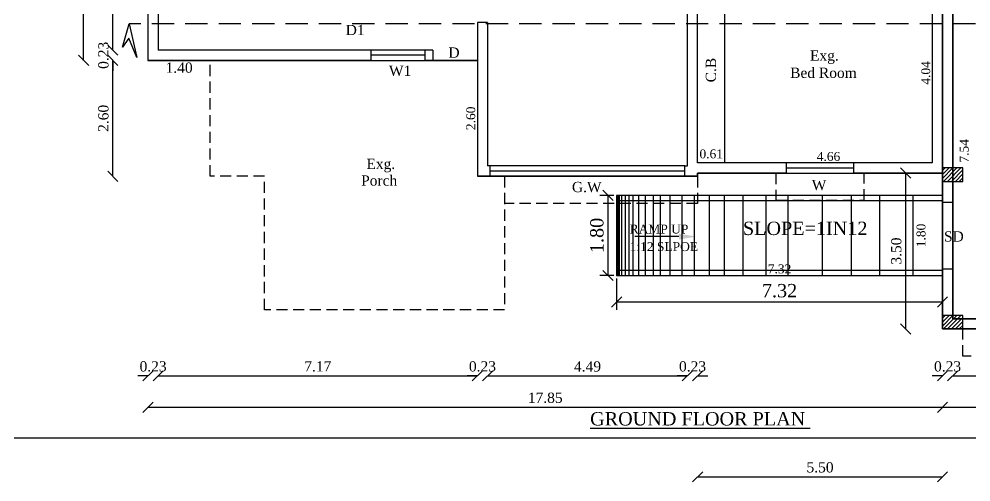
# Model space of a CAD drawing. Header units: metres. Extents: x 2 to 142, y 1 to 82.
# Drawn here: x 72.55 to 93.94, y 1.12 to 11.51 of the extents above; entities that cross this region are included whole.
import ezdxf
from ezdxf import colors
from ezdxf.entities.mleader import LeaderData, LeaderLine
from ezdxf.math import Vec2, Vec3

# ---------------------------------------------------------------- set-up
doc = ezdxf.new("R2010")
doc.units = ezdxf.units.M
doc.header["$MEASUREMENT"] = 0
for name, pattern in [('Dashed (½x)', [0.375, 0.25, -0.125]), ('DASHED2', [0.375, 0.25, -0.125]), ('HIDDENX2', [0.75, 0.5, -0.25])]:
    doc.linetypes.add(name, pattern=pattern)
for name, color, linetype, lineweight in [('BLK_1_DA_RAMP_1', 1, 'Continuous', 30), ('BLK_1_FLR_0_BLT_UP_AREA', 13, 'Continuous', 30), ('BLK_1_FLR_0_BLT_UP_AREA_EXISTING', 1, 'Continuous', 30), ('BLK_1_FLR_0_CARPET_AREA', 13, 'Continuous', 30), ('BLK_1_FLR_0_REGULAR_ROOM_1', 2, 'Continuous', 30)]:
    doc.layers.add(name, color=color, linetype=linetype, lineweight=lineweight)
doc.styles.get("Standard").update_dxf_attribs({"font": 'BOOKOS.TTF'})
doc.dimstyles.new('M', dxfattribs={"dimtxt": 0.3, "dimasz": 0.23, "dimexe": 0.18, "dimexo": 0.0625, "dimgap": 0.09, "dimtad": 1, "dimzin": 0, "dimdsep": 46, "dimtxsty": 'Standard', "dimblk": 'OBLIQUE', "dimcen": 0.09, "dimclrd": 256, "dimclre": 256, "dimclrt": 256, "dimadec": 0, "dimazin": 0, "dimtfac": 1, "dimtix": 1, "dimtofl": 0, "dimtmove": 0, "dimatfit": 3, "dimfxl": 0, "dimtolj": 1, "dimtzin": 0, "dimarcsym": 0})
doc.dimstyles.new('PLAN', dxfattribs={"dimtxt": 0.2, "dimasz": 0.08, "dimexe": 0.01, "dimexo": 0.2, "dimgap": 0.04, "dimtad": 1, "dimzin": 1, "dimdsep": 46, "dimtxsty": 'Standard', "dimcen": 2.5, "dimse1": 1, "dimse2": 1, "dimsd1": 1, "dimsd2": 1, "dimclrd": 256, "dimclrt": 256, "dimadec": 0, "dimazin": 0, "dimtfac": 1, "dimtix": 1, "dimtmove": 0, "dimatfit": 3, "dimfxl": 0, "dimlwd": 13, "dimarcsym": 0})
doc.dimstyles.get("Standard").update_dxf_attribs({"dimtxt": 0.23, "dimasz": 0.23, "dimexe": 0.18, "dimexo": 0.0625, "dimgap": 0.09, "dimtad": 1, "dimzin": 0, "dimdsep": 46, "dimtxsty": 'Standard', "dimblk": 'OBLIQUE', "dimcen": 0.09, "dimse1": 1, "dimse2": 1, "dimclrd": 256, "dimclre": 256, "dimclrt": 256, "dimadec": 0, "dimazin": 0, "dimtfac": 1, "dimtix": 1, "dimtofl": 0, "dimtmove": 0, "dimatfit": 3, "dimfxl": 0, "dimtolj": 1, "dimtzin": 0, "dimarcsym": 0})

# ---------------------------------------------------------------- blocks, each defined once
blk = doc.blocks.new('_Oblique')
at = {"color": 0, "linetype": 'ByBlock', "lineweight": -2}
blk.add_line((-0.5, -0.5), (0.5, 0.5), dxfattribs=at)
blk = doc.blocks.new('*D184')
at = {"lineweight": -2}
blk.add_line((92.472, 4.553), (92.472, 8.053), dxfattribs=at)
at = {"layer": 'Defpoints', "color": 0}
for p in [(92.472, 8.053), (93.297, 8.053), (93.297, 4.553)]:
    blk.add_point(p, dxfattribs=at)
at = {"lineweight": -2, "xscale": 0.23, "yscale": 0.23, "zscale": 0.23}
for p, rotation in [((92.472, 8.053), 90), ((92.472, 4.553), 270)]:
    blk.add_blockref('_Oblique', p, dxfattribs=dict(at, rotation=rotation))
at = {"insert": (92.261, 6.303), "char_height": 0.23, "attachment_point": 5, "rotation": 90}
blk.add_mtext('\\A1;3.50', dxfattribs=at)
blk = doc.blocks.new('*D217')
at = {"lineweight": -2}
for p, q in [((74.658, 10.813), (74.658, 11.043)), ((74.658, 10.583), (74.658, 10.353))]:
    blk.add_line(p, q, dxfattribs=at)
at = {"layer": 'Defpoints', "color": 0}
for p in [(74.658, 10.813), (75.677, 10.813), (75.677, 10.583)]:
    blk.add_point(p, dxfattribs=at)
at = {"lineweight": -2, "xscale": 0.23, "yscale": 0.23, "zscale": 0.23}
for p, rotation in [((74.658, 10.813), 270), ((74.658, 10.583), 90)]:
    blk.add_blockref('_Oblique', p, dxfattribs=dict(at, rotation=rotation))
at = {"insert": (74.447, 10.698), "char_height": 0.23, "attachment_point": 5, "rotation": 90}
blk.add_mtext('\\A1;0.23', dxfattribs=at)
blk = doc.blocks.new('*D218')
at = {"lineweight": -2}
blk.add_line((74.658, 10.813), (74.658, 16.033), dxfattribs=at)
at = {"layer": 'Defpoints', "color": 0}
for p in [(74.658, 16.033), (75.677, 16.033), (75.677, 10.813)]:
    blk.add_point(p, dxfattribs=at)
at = {"lineweight": -2, "xscale": 0.23, "yscale": 0.23, "zscale": 0.23}
for p, rotation in [((74.658, 16.033), 90), ((74.658, 10.813), 270)]:
    blk.add_blockref('_Oblique', p, dxfattribs=dict(at, rotation=rotation))
at = {"insert": (74.445, 13.423), "char_height": 0.23, "attachment_point": 5, "rotation": 90}
blk.add_mtext('\\A1;5.22', dxfattribs=at)
blk = doc.blocks.new('*D221')
at = {"lineweight": -2}
blk.add_line((74.001, 10.583), (74.001, 16.263), dxfattribs=at)
at = {"layer": 'Defpoints', "color": 0}
for p in [(74.001, 16.263), (75.447, 16.263), (81.672, 10.583)]:
    blk.add_point(p, dxfattribs=at)
at = {"lineweight": -2, "xscale": 0.23, "yscale": 0.23, "zscale": 0.23}
for p, rotation in [((74.001, 16.263), 90), ((74.001, 10.583), 270)]:
    blk.add_blockref('_Oblique', p, dxfattribs=dict(at, rotation=rotation))
at = {"insert": (73.79, 13.423), "char_height": 0.23, "attachment_point": 5, "rotation": 90}
blk.add_mtext('\\A1;5.68', dxfattribs=at)
blk = doc.blocks.new('*D224')
at = {"lineweight": -2}
blk.add_line((74.658, 7.983), (74.658, 10.583), dxfattribs=at)
at = {"layer": 'Defpoints', "color": 0}
for p in [(74.658, 10.583), (76.847, 10.583), (76.847, 7.983)]:
    blk.add_point(p, dxfattribs=at)
at = {"lineweight": -2, "xscale": 0.23, "yscale": 0.23, "zscale": 0.23}
for p, rotation in [((74.658, 10.583), 90), ((74.658, 7.983), 270)]:
    blk.add_blockref('_Oblique', p, dxfattribs=dict(at, rotation=rotation))
at = {"insert": (74.447, 9.283), "char_height": 0.23, "attachment_point": 5, "rotation": 90}
blk.add_mtext('\\A1;2.60', dxfattribs=at)
blk = doc.blocks.new('*D225')
at = {"lineweight": -2}
for p, q in [((75.447, 3.5), (75.217, 3.5)), ((75.677, 3.5), (75.907, 3.5))]:
    blk.add_line(p, q, dxfattribs=at)
at = {"layer": 'Defpoints', "color": 0}
for p in [(75.447, 10.813), (75.677, 10.813), (75.677, 3.5)]:
    blk.add_point(p, dxfattribs=at)
at = {"lineweight": -2, "xscale": 0.23, "yscale": 0.23, "zscale": 0.23}
blk.add_blockref('_Oblique', (75.447, 3.5), dxfattribs=at)
at = {"lineweight": -2, "xscale": 0.23, "yscale": 0.23, "zscale": 0.23, "rotation": 180}
blk.add_blockref('_Oblique', (75.677, 3.5), dxfattribs=at)
at = {"insert": (75.562, 3.711), "char_height": 0.23, "attachment_point": 5}
blk.add_mtext('\\A1;0.23', dxfattribs=at)
blk = doc.blocks.new('*D226')
at = {"lineweight": -2}
blk.add_line((75.677, 3.5), (82.847, 3.5), dxfattribs=at)
at = {"layer": 'Defpoints', "color": 0}
for p in [(75.677, 10.813), (82.847, 7.983), (82.847, 3.5)]:
    blk.add_point(p, dxfattribs=at)
at = {"lineweight": -2, "xscale": 0.23, "yscale": 0.23, "zscale": 0.23, "rotation": 180}
blk.add_blockref('_Oblique', (75.677, 3.5), dxfattribs=at)
at = {"lineweight": -2, "xscale": 0.23, "yscale": 0.23, "zscale": 0.23}
blk.add_blockref('_Oblique', (82.847, 3.5), dxfattribs=at)
at = {"insert": (79.262, 3.711), "char_height": 0.23, "attachment_point": 5}
blk.add_mtext('\\A1;7.17', dxfattribs=at)
blk = doc.blocks.new('*D227')
at = {"lineweight": -2}
for p, q in [((82.847, 3.5), (82.617, 3.5)), ((83.077, 3.5), (83.307, 3.5))]:
    blk.add_line(p, q, dxfattribs=at)
at = {"layer": 'Defpoints', "color": 0}
for p in [(83.077, 8.213), (82.847, 7.983), (83.077, 3.5)]:
    blk.add_point(p, dxfattribs=at)
at = {"lineweight": -2, "xscale": 0.23, "yscale": 0.23, "zscale": 0.23}
blk.add_blockref('_Oblique', (82.847, 3.5), dxfattribs=at)
at = {"lineweight": -2, "xscale": 0.23, "yscale": 0.23, "zscale": 0.23, "rotation": 180}
blk.add_blockref('_Oblique', (83.077, 3.5), dxfattribs=at)
at = {"insert": (82.962, 3.711), "char_height": 0.23, "attachment_point": 5}
blk.add_mtext('\\A1;0.23', dxfattribs=at)
blk = doc.blocks.new('*D228')
at = {"lineweight": -2}
blk.add_line((83.077, 3.5), (87.567, 3.5), dxfattribs=at)
at = {"layer": 'Defpoints', "color": 0}
for p in [(83.077, 8.213), (87.567, 8.213), (87.567, 3.5)]:
    blk.add_point(p, dxfattribs=at)
at = {"lineweight": -2, "xscale": 0.23, "yscale": 0.23, "zscale": 0.23, "rotation": 180}
blk.add_blockref('_Oblique', (83.077, 3.5), dxfattribs=at)
at = {"lineweight": -2, "xscale": 0.23, "yscale": 0.23, "zscale": 0.23}
blk.add_blockref('_Oblique', (87.567, 3.5), dxfattribs=at)
at = {"insert": (85.322, 3.709), "char_height": 0.23, "attachment_point": 5}
blk.add_mtext('\\A1;4.49', dxfattribs=at)
blk = doc.blocks.new('*D229')
at = {"lineweight": -2}
for p, q in [((87.567, 3.5), (87.337, 3.5)), ((87.797, 3.5), (88.027, 3.5))]:
    blk.add_line(p, q, dxfattribs=at)
at = {"layer": 'Defpoints', "color": 0}
for p in [(87.567, 8.213), (87.797, 8.283), (87.797, 3.5)]:
    blk.add_point(p, dxfattribs=at)
at = {"lineweight": -2, "xscale": 0.23, "yscale": 0.23, "zscale": 0.23}
blk.add_blockref('_Oblique', (87.567, 3.5), dxfattribs=at)
at = {"lineweight": -2, "xscale": 0.23, "yscale": 0.23, "zscale": 0.23, "rotation": 180}
blk.add_blockref('_Oblique', (87.797, 3.5), dxfattribs=at)
at = {"insert": (87.682, 3.711), "char_height": 0.23, "attachment_point": 5}
blk.add_mtext('\\A1;0.23', dxfattribs=at)
blk = doc.blocks.new('*D230')
at = {"lineweight": -2}
blk.add_line((87.797, 1.233), (93.297, 1.233), dxfattribs=at)
at = {"layer": 'Defpoints', "color": 0}
for p in [(87.797, 8.283), (93.297, 4.853), (93.297, 1.233)]:
    blk.add_point(p, dxfattribs=at)
at = {"lineweight": -2, "xscale": 0.23, "yscale": 0.23, "zscale": 0.23, "rotation": 180}
blk.add_blockref('_Oblique', (87.797, 1.233), dxfattribs=at)
at = {"lineweight": -2, "xscale": 0.23, "yscale": 0.23, "zscale": 0.23}
blk.add_blockref('_Oblique', (93.297, 1.233), dxfattribs=at)
at = {"insert": (90.547, 1.444), "char_height": 0.23, "attachment_point": 5}
blk.add_mtext('\\A1;5.50', dxfattribs=at)
blk = doc.blocks.new('*D231')
at = {"lineweight": -2}
for p, q in [((93.297, 3.5), (93.067, 3.5)), ((93.527, 3.5), (93.757, 3.5))]:
    blk.add_line(p, q, dxfattribs=at)
at = {"layer": 'Defpoints', "color": 0}
for p in [(93.297, 4.853), (93.527, 4.853), (93.527, 3.5)]:
    blk.add_point(p, dxfattribs=at)
at = {"lineweight": -2, "xscale": 0.23, "yscale": 0.23, "zscale": 0.23}
blk.add_blockref('_Oblique', (93.297, 3.5), dxfattribs=at)
at = {"lineweight": -2, "xscale": 0.23, "yscale": 0.23, "zscale": 0.23, "rotation": 180}
blk.add_blockref('_Oblique', (93.527, 3.5), dxfattribs=at)
at = {"insert": (93.412, 3.711), "char_height": 0.23, "attachment_point": 5}
blk.add_mtext('\\A1;0.23', dxfattribs=at)
blk = doc.blocks.new('*D232')
at = {"lineweight": -2}
blk.add_line((93.527, 3.5), (100.837, 3.5), dxfattribs=at)
at = {"layer": 'Defpoints', "color": 0}
for p in [(93.527, 4.853), (100.837, 4.783), (100.837, 3.5)]:
    blk.add_point(p, dxfattribs=at)
at = {"lineweight": -2, "xscale": 0.23, "yscale": 0.23, "zscale": 0.23, "rotation": 180}
blk.add_blockref('_Oblique', (93.527, 3.5), dxfattribs=at)
at = {"lineweight": -2, "xscale": 0.23, "yscale": 0.23, "zscale": 0.23}
blk.add_blockref('_Oblique', (100.837, 3.5), dxfattribs=at)
at = {"insert": (97.182, 3.712), "char_height": 0.23, "attachment_point": 5}
blk.add_mtext('\\A1;7.31', dxfattribs=at)
blk = doc.blocks.new('*D236')
at = {"lineweight": -2}
blk.add_line((93.297, 2.795), (103.127, 2.795), dxfattribs=at)
at = {"layer": 'Defpoints', "color": 0}
for p in [(93.297, 4.553), (103.127, 4.553), (103.127, 2.795)]:
    blk.add_point(p, dxfattribs=at)
at = {"lineweight": -2, "xscale": 0.23, "yscale": 0.23, "zscale": 0.23, "rotation": 180}
blk.add_blockref('_Oblique', (93.297, 2.795), dxfattribs=at)
at = {"lineweight": -2, "xscale": 0.23, "yscale": 0.23, "zscale": 0.23}
blk.add_blockref('_Oblique', (103.127, 2.795), dxfattribs=at)
at = {"insert": (98.212, 3.004), "char_height": 0.23, "attachment_point": 5}
blk.add_mtext('\\A1;9.83', dxfattribs=at)
blk = doc.blocks.new('*D98')
at = {"lineweight": -2}
blk.add_line((75.447, 2.795), (93.297, 2.795), dxfattribs=at)
at = {"layer": 'Defpoints', "color": 0}
for p in [(75.447, 10.583), (93.297, 8.053), (93.297, 2.795)]:
    blk.add_point(p, dxfattribs=at)
at = {"lineweight": -2, "xscale": 0.23, "yscale": 0.23, "zscale": 0.23, "rotation": 180}
blk.add_blockref('_Oblique', (75.447, 2.795), dxfattribs=at)
at = {"lineweight": -2, "xscale": 0.23, "yscale": 0.23, "zscale": 0.23}
blk.add_blockref('_Oblique', (93.297, 2.795), dxfattribs=at)
at = {"insert": (84.372, 3.006), "char_height": 0.23, "attachment_point": 5}
blk.add_mtext('\\A1;17.85', dxfattribs=at)
blk = doc.blocks.new('*D260')
at = {"layer": 'Defpoints', "color": 0}
for p in [(85.977, 5.753), (93.297, 5.753), (93.297, 5.753)]:
    blk.add_point(p, dxfattribs=at)
at = {"insert": (89.637, 5.9), "char_height": 0.2, "attachment_point": 5}
blk.add_mtext('7.32', dxfattribs=at)
blk = doc.blocks.new('*D261')
at = {"layer": 'Defpoints', "color": 0}
for p in [(92.633, 7.553), (92.633, 5.753), (92.961, 5.753)]:
    blk.add_point(p, dxfattribs=at)
at = {"insert": (92.817, 6.653), "char_height": 0.2, "attachment_point": 5, "rotation": 90}
blk.add_mtext('1.80', dxfattribs=at)
blk = doc.blocks.new('*D339')
at = {"layer": 'BLK_1_DA_RAMP_1', "lineweight": -2}
for p, q in [((85.977, 5.69), (85.977, 4.98)), ((93.297, 5.69), (93.297, 4.98)), ((85.977, 5.16), (93.297, 5.16))]:
    blk.add_line(p, q, dxfattribs=at)
at = {"layer": 'Defpoints', "color": 0}
for p in [(85.977, 5.753), (93.297, 5.753), (93.297, 5.16)]:
    blk.add_point(p, dxfattribs=at)
at = {"layer": 'BLK_1_DA_RAMP_1', "lineweight": -2, "xscale": 0.23, "yscale": 0.23, "zscale": 0.23, "rotation": 180}
blk.add_blockref('_Oblique', (85.977, 5.16), dxfattribs=at)
at = {"layer": 'BLK_1_DA_RAMP_1', "lineweight": -2, "xscale": 0.23, "yscale": 0.23, "zscale": 0.23}
blk.add_blockref('_Oblique', (93.297, 5.16), dxfattribs=at)
at = {"layer": 'BLK_1_DA_RAMP_1', "insert": (89.637, 5.411), "char_height": 0.3, "attachment_point": 5}
blk.add_mtext('\\A1;7.32', dxfattribs=at)
blk = doc.blocks.new('*D340')
at = {"layer": 'BLK_1_DA_RAMP_1', "color": 2, "lineweight": -2}
for p, q in [((85.914, 7.553), (85.6, 7.553)), ((85.78, 7.553), (85.78, 5.753)), ((85.914, 5.753), (85.6, 5.753))]:
    blk.add_line(p, q, dxfattribs=at)
at = {"layer": 'Defpoints', "color": 0}
for p in [(85.977, 7.553), (85.78, 5.753), (85.977, 5.753)]:
    blk.add_point(p, dxfattribs=at)
at = {"layer": 'BLK_1_DA_RAMP_1', "color": 2, "lineweight": -2, "xscale": 0.23, "yscale": 0.23, "zscale": 0.23}
for p, rotation in [((85.78, 7.553), 90), ((85.78, 5.753), 270)]:
    blk.add_blockref('_Oblique', p, dxfattribs=dict(at, rotation=rotation))
at = {"layer": 'BLK_1_DA_RAMP_1', "color": 2, "insert": (85.535, 6.653), "char_height": 0.3, "attachment_point": 5, "rotation": 90}
blk.add_mtext('\\A1;1.80', dxfattribs=at)

msp = doc.modelspace()

# ---------------------------------------------------------------- hatches: boundary and pattern name
h = msp.add_hatch()
h.set_pattern_fill('ANSI31', color=3, scale=0.5)
h.set_pattern_definition([(45, (-16834.74195, 1373.363667), (-0.04419417382, 0.04419417382), [])])
h.paths.add_polyline_path([(93.757, 8.168), (93.297, 8.168), (93.297, 7.868), (93.757, 7.868)])
h = msp.add_hatch()
h.set_pattern_fill('ANSI31', color=3, scale=0.5)
h.set_pattern_definition([(45, (-16834.74195, 1370.048667), (-0.04419417382, 0.04419417382), [])])
h.paths.add_polyline_path([(93.757, 4.853), (93.297, 4.853), (93.297, 4.553), (93.757, 4.553)])

# ---------------------------------------------------------------- linework, layer by layer
at = {"color": 1}
for p, q in [((75.447, 16.263), (75.447, 10.583)), ((75.677, 16.263), (75.677, 10.813)), ((87.567, 8.213), (87.567, 12.553)), ((87.797, 8.283), (87.797, 12.323)), ((88.407, 8.283), (88.407, 12.323)), ((93.067, 12.323), (93.067, 8.283)), ((93.297, 12.253), (93.297, 8.168)), ((93.527, 12.253), (93.527, 8.168)), ((82.847, 11.433), (82.847, 10.813)), ((83.077, 11.433), (82.847, 11.433)), ((83.077, 11.433), (83.077, 10.583)), ((80.047, 10.813), (75.677, 10.813)), ((80.452, 10.813), (80.047, 10.813)), ((81.847, 10.813), (81.672, 10.813)), ((81.847, 10.813), (81.847, 10.583)), ((82.847, 10.813), (82.847, 7.983)), ((80.452, 10.583), (75.447, 10.583)), ((82.847, 10.583), (81.672, 10.583)), ((83.077, 10.583), (83.077, 8.213)), ((83.137, 8.213), (83.077, 8.213)), ((83.137, 7.983), (83.137, 8.213)), ((87.507, 7.983), (87.507, 8.213)), ((87.507, 8.213), (87.567, 8.213)), ((89.787, 8.283), (87.797, 8.283)), ((93.067, 8.283), (91.307, 8.283)), ((83.137, 7.983), (82.847, 7.983)), ((87.797, 7.983), (87.507, 7.983)), ((87.797, 8.053), (87.797, 7.983)), ((89.787, 8.053), (87.797, 8.053)), ((93.297, 8.053), (91.307, 8.053)), ((93.297, 7.868), (93.297, 4.853)), ((93.527, 7.868), (93.527, 7.403)), ((93.297, 7.403), (93.527, 7.403)), ((93.297, 5.903), (93.527, 5.903)), ((93.527, 5.903), (93.527, 4.853)), ((93.757, 4.783), (95.737, 4.783)), ((93.757, 4.553), (100.837, 4.553))]:
    msp.add_line(p, q, dxfattribs=at)
at = {"color": 5, "linetype": 'HIDDENX2'}
msp.add_line((105.286, 11.403), (75.025, 11.403), dxfattribs=at)
at = {"color": 5}
for p, q in [((81.672, 10.813), (80.452, 10.813)), ((81.672, 10.698), (80.452, 10.698)), ((80.452, 10.583), (81.672, 10.583)), ((87.507, 8.213), (83.137, 8.213)), ((91.307, 8.283), (89.787, 8.283)), ((89.787, 8.168), (91.307, 8.168)), ((87.507, 8.098), (83.137, 8.098)), ((87.507, 7.983), (83.137, 7.983)), ((89.787, 8.053), (91.307, 8.053))]:
    msp.add_line(p, q, dxfattribs=at)
at = {"color": 3}
for p, q in [((86, 7.553), (86, 5.753)), ((86.034, 7.553), (86.034, 5.753)), ((86.089, 7.553), (86.089, 5.753)), ((86.166, 7.553), (86.166, 5.753)), ((86.249, 7.553), (86.249, 5.753)), ((86.342, 7.553), (86.342, 5.753)), ((86.469, 7.553), (86.469, 5.753)), ((86.618, 7.553), (86.618, 5.753)), ((86.795, 7.553), (86.795, 5.753)), ((86.955, 7.553), (86.955, 5.753)), ((87.17, 7.553), (87.17, 5.753)), ((87.44, 7.553), (87.44, 5.753)), ((87.721, 7.553), (87.721, 5.753)), ((88.052, 7.553), (88.052, 5.753)), ((88.389, 7.553), (88.389, 5.753)), ((88.814, 7.553), (88.814, 5.753)), ((89.326, 7.553), (89.326, 5.753)), ((89.82, 7.553), (89.82, 5.753)), ((90.596, 7.553), (90.596, 5.753)), ((91.243, 7.553), (91.243, 5.753)), ((91.886, 7.553), (91.886, 5.753)), ((92.633, 7.553), (92.633, 5.753)), ((93.297, 7.433), (85.977, 7.433)), ((85.977, 5.873), (93.297, 5.873))]:
    msp.add_line(p, q, dxfattribs=at)
at = {"color": 2}
msp.add_line((2.246, 2.112), (142.246, 2.112), dxfattribs=at)
at = {"color": 5}
msp.add_lwpolyline([(75.025, 11.403), (75.196, 10.647), (75.015, 11.083), (74.873, 10.879), (75.025, 11.403)], close=True, dxfattribs=at)
at = {"color": 1}
for points in [[(80.452, 10.813), (80.452, 10.583)], [(81.672, 10.583), (81.672, 10.813)], [(89.787, 8.283), (89.787, 8.053)], [(91.307, 8.053), (91.307, 8.283)], [(93.297, 7.553), (85.977, 7.553), (85.977, 5.753), (93.297, 5.753)]]:
    msp.add_lwpolyline(points, dxfattribs=at)
at = {"color": 1, "linetype": 'DASHED2'}
for points in [[(83.457, 7.983), (83.457, 4.983), (78.067, 4.983), (78.067, 7.983), (76.847, 7.983), (76.847, 10.583)], [(87.797, 7.983), (87.797, 7.373), (83.457, 7.373)]]:
    msp.add_lwpolyline(points, dxfattribs=at)
at = {"color": 1}
for points in [[(93.297, 8.168), (93.297, 7.868), (93.757, 7.868), (93.757, 8.168)], [(93.297, 4.853), (93.297, 4.553), (93.757, 4.553), (93.757, 4.853)]]:
    msp.add_lwpolyline(points, close=True, dxfattribs=at)
at = {"color": 5, "linetype": 'Dashed (½x)'}
for points in [[(89.557, 8.053), (89.557, 7.443), (91.537, 7.443), (91.537, 8.053)], [(101.067, 4.553), (101.067, 3.943), (93.757, 3.943), (93.757, 4.553)]]:
    msp.add_lwpolyline(points, dxfattribs=at)
at = {"layer": 'BLK_1_DA_RAMP_1', "color": 1}
msp.add_lwpolyline([(85.977, 5.753), (93.297, 5.753), (93.297, 7.553), (85.977, 7.553)], close=True, dxfattribs=at)
at = {"layer": 'BLK_1_FLR_0_BLT_UP_AREA', "color": 13}
msp.add_lwpolyline([(103.127, 4.553), (93.297, 4.553), (93.297, 12.553), (94.817, 12.553), (94.817, 22.233), (103.127, 22.233)], close=True, dxfattribs=at)
at = {"layer": 'BLK_1_FLR_0_BLT_UP_AREA_EXISTING', "color": 1}
msp.add_lwpolyline([(93.297, 12.553), (92.697, 12.553), (92.697, 19.613), (82.847, 19.613), (82.847, 19.163), (80.047, 19.163), (80.047, 16.263), (75.447, 16.263), (75.447, 10.583), (82.847, 10.583), (82.847, 7.983), (87.797, 7.983), (87.797, 8.053), (93.297, 8.053)], close=True, dxfattribs=at)
at = {"layer": 'BLK_1_FLR_0_CARPET_AREA', "color": 13}
msp.add_lwpolyline([(99.627, 4.783), (93.527, 4.783), (93.527, 12.323), (95.047, 12.323), (95.047, 17.803), (96.667, 17.803), (96.667, 22.003), (102.897, 22.003), (102.897, 12.813), (99.627, 12.813)], close=True, dxfattribs=at)
at = {"layer": 'BLK_1_FLR_0_REGULAR_ROOM_1', "color": 2}
msp.add_lwpolyline([(102.897, 12.813), (102.897, 22.003), (96.667, 22.003), (96.667, 17.803), (95.047, 17.803), (95.047, 12.323), (93.527, 12.323), (93.527, 4.783), (99.627, 4.783), (99.627, 12.813)], close=True, dxfattribs=at)

# ---------------------------------------------------------------- texts
for s, height, p in [('D1', 0.23, (79.889, 11.152)), ('D', 0.23, (82.197, 10.645)), ('Exg.', 0.23, (90.321, 10.579)), ('W1', 0.23, (80.861, 10.236)), ('Bed Room', 0.23, (89.875, 10.191)), ('Exg.', 0.23, (80.355, 8.146)), ('Porch', 0.23, (80.236, 7.772)), ('G.W', 0.23, (84.972, 7.626)), ('W', 0.23, (90.361, 7.671)), ('RAMP UP', 0.2, (86.27, 6.697)), ('SD', 0.23, (93.331, 6.516)), ('1:12 SLPOE', 0.2, (86.27, 6.303)), ('%%UGROUND FLOOR PLAN ', 0.3, (85.381, 2.386))]:
    msp.add_text(s, height=height).set_placement(p)
msp.add_text('C.B', height=0.23, rotation=90).set_placement((88.209, 10.092))
at = {"attachment_point": 5}
for s, insert, char_height in [('1.40', (76.147, 10.419), 0.23), ('0.61', (88.102, 8.483), 0.2), ('4.66', (90.737, 8.426), 0.2)]:
    msp.add_mtext(s, dxfattribs=dict(at, insert=insert, char_height=char_height))
at = {"char_height": 0.2, "attachment_point": 5, "rotation": 90}
for s, insert in [('4.04', (92.923, 10.303)), ('2.60', (82.701, 9.283)), ('7.54', (93.786, 8.553))]:
    msp.add_mtext(s, dxfattribs=dict(at, insert=insert))
at = {"layer": 'BLK_1_DA_RAMP_1', "color": 1, "insert": (88.814, 6.963), "char_height": 0.3, "width": 2.59271, "attachment_point": 1}
msp.add_mtext('SLOPE=1IN12', dxfattribs=at)

# ---------------------------------------------------------------- dimensions: what is measured, and where the dimension line sits
for base, p1, p2, dimstyle, picture, middle in [((74.001, 16.263), (81.672, 10.583), (75.447, 16.263), 'Standard', '*D221', (73.79, 13.423)), ((74.658, 10.813), (75.677, 10.583), (75.677, 10.813), 'Standard', '*D217', (74.447, 10.698)), ((74.658, 10.583), (76.847, 7.983), (76.847, 10.583), 'Standard', '*D224', (74.447, 9.283)), ((92.472, 8.053), (93.297, 4.553), (93.297, 8.053), 'Standard', '*D184', (92.261, 6.303)), ((92.961, 5.753), (92.633, 7.553), (92.633, 5.753), 'PLAN', '*D261', (92.817, 6.653))]:
    dim = msp.add_linear_dim(base=base, p1=p1, p2=p2, angle=90, dimstyle=dimstyle)
    dim.commit()
    dim.dimension.update_dxf_attribs({"geometry": picture, "text_midpoint": middle})
dim = msp.add_linear_dim(base=(74.658, 16.033), p1=(75.677, 10.813), p2=(75.677, 16.033), angle=90, dimstyle='Standard', override={"dimtmove": 1})
dim.commit()
dim.dimension.update_dxf_attribs({"geometry": '*D218', "text_midpoint": (74.445, 13.423)})
for base, p1, p2, dimstyle, picture, middle in [((75.677, 3.5), (75.447, 10.813), (75.677, 10.813), 'Standard', '*D225', (75.562, 3.711)), ((93.297, 2.795), (75.447, 10.583), (93.297, 8.053), 'Standard', '*D98', (84.372, 3.006)), ((93.297, 5.753), (85.977, 5.753), (93.297, 5.753), 'PLAN', '*D260', (89.637, 5.9)), ((103.127, 2.795), (93.297, 4.553), (103.127, 4.553), 'Standard', '*D236', (98.212, 3.004))]:
    dim = msp.add_linear_dim(base=base, p1=p1, p2=p2, dimstyle=dimstyle)
    dim.commit()
    dim.dimension.update_dxf_attribs({"geometry": picture, "text_midpoint": middle})
for base, p1, p2, picture, middle in [((82.847, 3.5), (75.677, 10.813), (82.847, 7.983), '*D226', (79.262, 3.711)), ((83.077, 3.5), (82.847, 7.983), (83.077, 8.213), '*D227', (82.962, 3.711)), ((87.567, 3.5), (83.077, 8.213), (87.567, 8.213), '*D228', (85.322, 3.709)), ((87.797, 3.5), (87.567, 8.213), (87.797, 8.283), '*D229', (87.682, 3.711)), ((93.297, 1.233), (87.797, 8.283), (93.297, 4.853), '*D230', (90.547, 1.444)), ((93.527, 3.5), (93.297, 4.853), (93.527, 4.853), '*D231', (93.412, 3.711)), ((100.837, 3.5), (93.527, 4.853), (100.837, 4.783), '*D232', (97.182, 3.712))]:
    dim = msp.add_linear_dim(base=base, p1=p1, p2=p2, dimstyle='Standard', override={"dimtmove": 1})
    dim.commit()
    dim.dimension.update_dxf_attribs({"geometry": picture, "text_midpoint": middle})
at = {"layer": 'BLK_1_DA_RAMP_1', "color": 2}
dim = msp.add_linear_dim(base=(85.78, 5.753), p1=(85.977, 7.553), p2=(85.977, 5.753), angle=90, dimstyle='M', override={"dimclrd": 2, "dimclre": 2, "dimclrt": 2}, dxfattribs=at)
dim.commit()
dim.dimension.update_dxf_attribs({"geometry": '*D340', "text_midpoint": (85.535, 6.653)})
at = {"layer": 'BLK_1_DA_RAMP_1', "color": 1}
dim = msp.add_linear_dim(base=(93.297, 5.16), p1=(85.977, 5.753), p2=(93.297, 5.753), dimstyle='M', dxfattribs=at)
dim.commit()
dim.dimension.update_dxf_attribs({"geometry": '*D339', "text_midpoint": (89.637, 5.411)})

# ---------------------------------------------------------------- leaders
ml = msp.add_multileader_mtext('Standard')
ml.set_content('', color=256)
ml.set_leader_properties()
ml.build(insert=Vec2(0, 0))
ml.multileader.update_dxf_attribs({"text_right_attachment_type": 6, "dogleg_length": 0.36, "arrow_head_size": 0.4})
ctx = ml.context
ctx.base_point, ctx.char_height, ctx.arrow_head_size, ctx.landing_gap_size, ctx.plane_origin = Vec3(86.294, 6.718), 0.18, 0.4, 0.09, Vec3(87.461, 6.628)
ctx.right_attachment, ctx.text_align_type = 6, 2
notes = []
notes.append((ctx, [(0, (1, 1, 0), (86.834, 6.628), (-1, 0), 0.36, [(0, [(87.775, 6.628)], 0, [])])]))
ctx.mtext.insert, ctx.mtext.alignment, ctx.mtext.flow_direction = Vec3(86.384, 6.808), 3, 5
for ctx, leaders in notes:
    for number, flags, end, landing, length, lines in leaders:
        leader = LeaderData()
        leader.index, (leader.has_last_leader_line, leader.has_dogleg_vector, leader.attachment_direction) = number, flags
        leader.last_leader_point, leader.dogleg_vector, leader.dogleg_length = Vec3(end), Vec3(landing), length
        for number, points, colour, breaks in lines:
            line = LeaderLine()
            line.index, line.vertices, line.color, line.breaks = number, Vec3.list(points), colors.encode_raw_color(colour), breaks
            leader.lines.append(line)
        ctx.leaders.append(leader)

doc.saveas('drawing.dxf')
